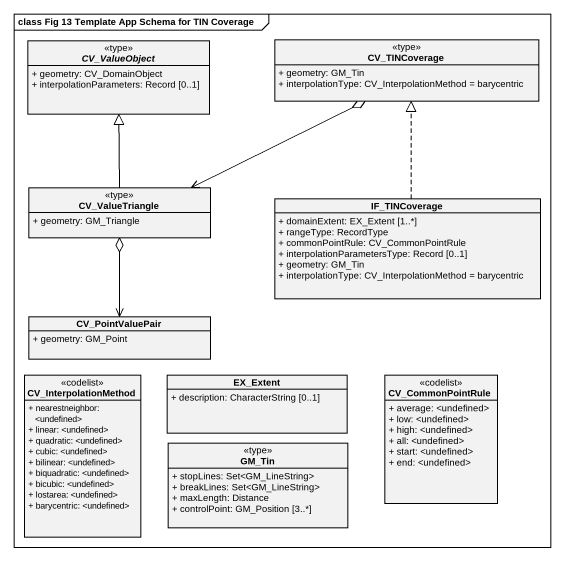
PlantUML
@startuml
mainframe class Fig 13 Template App Schema for TIN Coverage
hide circle
hide empty members
skinparam classAttributeIconSize 0
abstract class CV_ValueObject <<type>> {
  + geometry: CV_DomainObject
  + interpolationParameters: Record [0..1]
}
class CV_TINCoverage <<type>> {
  + geometry: GM_Tin
  + interpolationType: CV_InterpolationMethod = barycentric
}
class CV_ValueTriangle <<type>> {
  + geometry: GM_Triangle
}
class IF_TINCoverage {
  + domainExtent: EX_Extent [1..*]
  + rangeType: RecordType
  + commonPointRule: CV_CommonPointRule
  + interpolationParametersType: Record [0..1]
  + geometry: GM_Tin
  + interpolationType: CV_InterpolationMethod = barycentric
}
class CV_PointValuePair {
  + geometry: GM_Point
}
class CV_InterpolationMethod <<codelist>> {
  + nearestneighbor: <undefined>
  + linear: <undefined>
  + quadratic: <undefined>
  + cubic: <undefined>
  + bilinear: <undefined>
  + biquadratic: <undefined>
  + bicubic: <undefined>
  + lostarea: <undefined>
  + barycentric: <undefined>
}
class EX_Extent {
  + description: CharacterString [0..1]
}
class CV_CommonPointRule <<codelist>> {
  + average: <undefined>
  + low: <undefined>
  + high: <undefined>
  + all: <undefined>
  + start: <undefined>
  + end: <undefined>
}
class GM_Tin <<type>> {
  + stopLines: Set<GM_LineString>
  + breakLines: Set<GM_LineString>
  + maxLength: Distance
  + controlPoint: GM_Position [3..*]
}
CV_ValueTriangle -up-|> CV_ValueObject
CV_ValueTriangle <-right-o CV_TINCoverage
CV_ValueTriangle o--> CV_PointValuePair
IF_TINCoverage .up.|> CV_TINCoverage
@enduml
